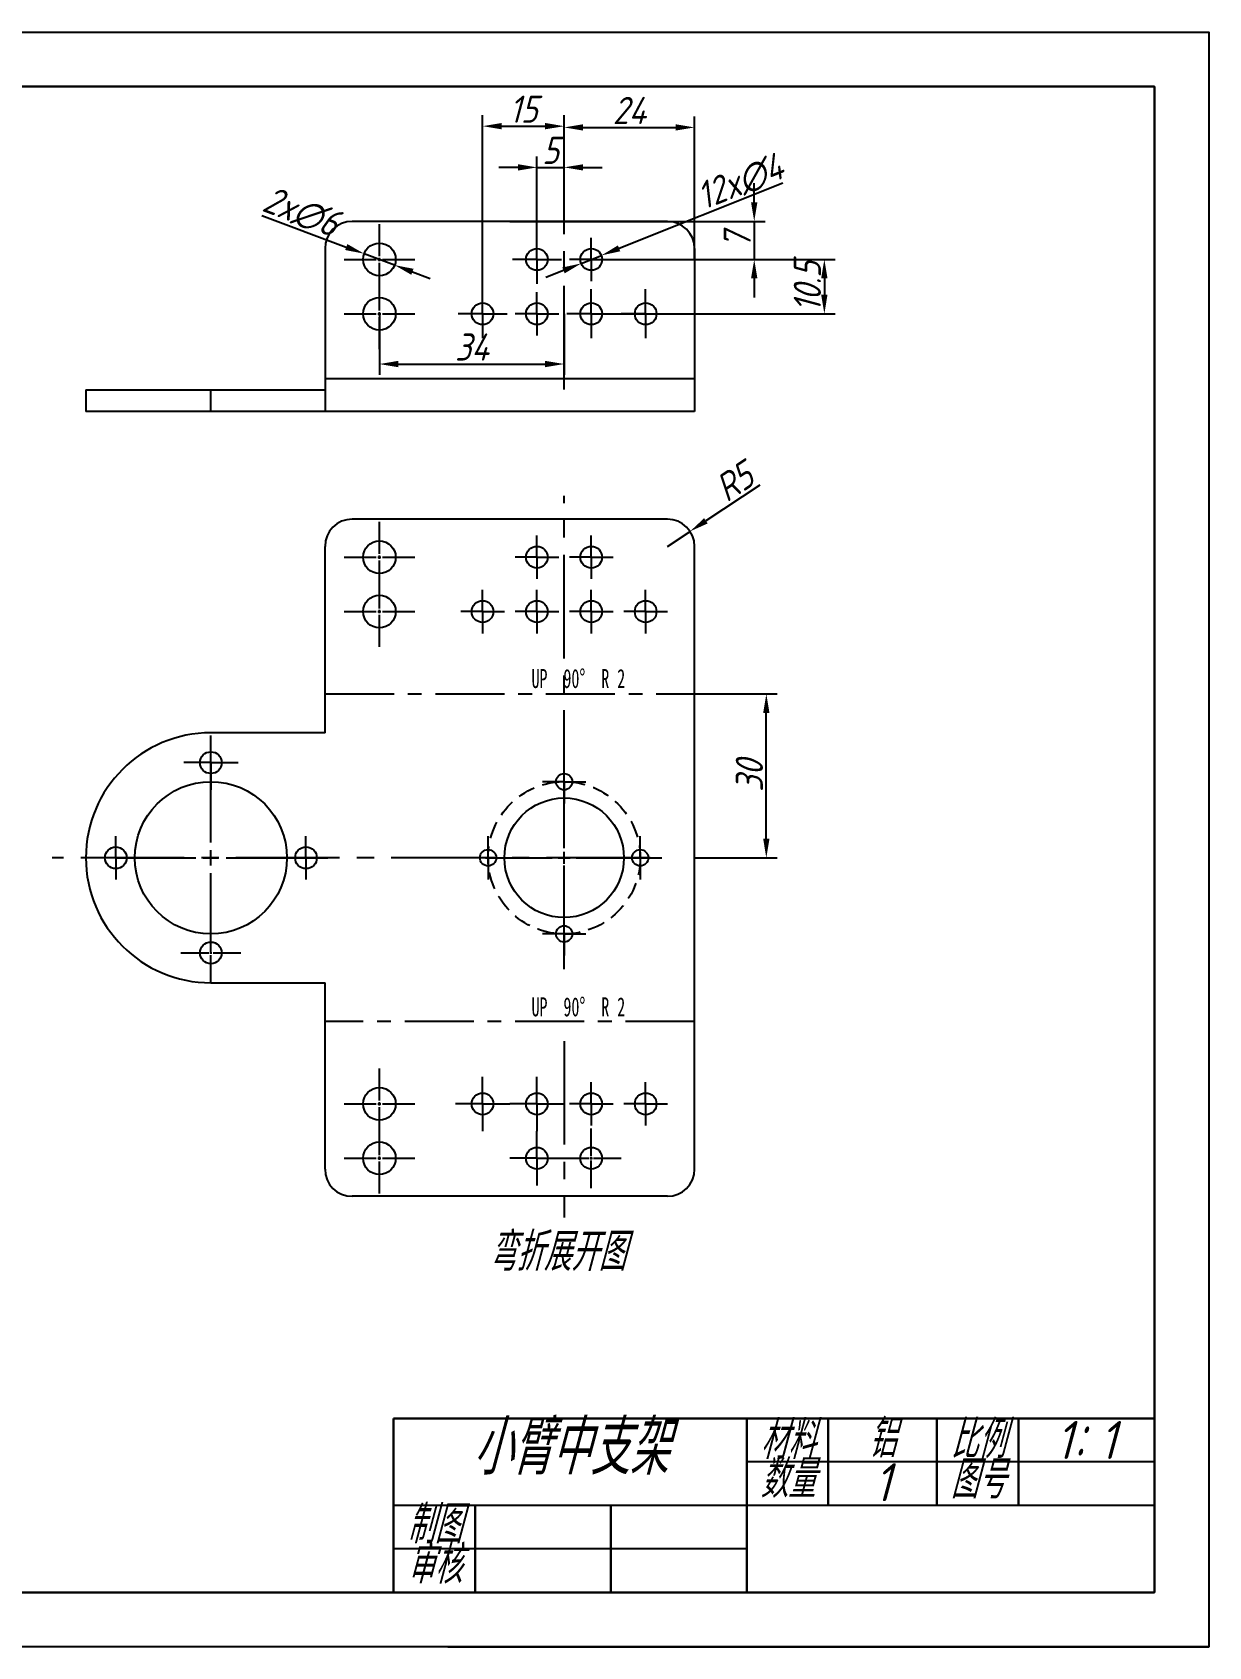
# Model space of a CAD drawing. Header units: millimetres. Extents: x 2835 to 3255, y 1592 to 1889.
# Drawn here: x 3039 to 3255.4, y 1591.6 to 1888.6 of the extents above; entities that cross this region are included whole.
import ezdxf

# ---------------------------------------------------------------- set-up
doc = ezdxf.new("R2010")
doc.units = ezdxf.units.MM
for name, pattern in [('CENTER2', [28.575, 19.05, -3.175, 3.175, -3.175]), ('CENTERX2', [20.32, 12.7, -2.54, 2.54, -2.54]), ('HIDDEN2', [4.7625, 3.175, -1.5875])]:
    doc.linetypes.add(name, pattern=pattern)
for name, color, linetype in [('10', 7, 'Continuous'), ('中心线', 1, 'CENTER2'), ('细实线', 3, 'Continuous'), ('虚线', 2, 'HIDDEN2')]:
    doc.layers.add(name, color=color, linetype=linetype)
doc.layers.add('粗实线', color=7, linetype='Continuous', lineweight=30)
doc.styles.add('SLDTEXTSTYLE6', font='TXT', dxfattribs={"width": 0.616667})
doc.styles.get("Standard").update_dxf_attribs({"font": 'gbeitc.shx', "bigfont": 'gbcbig.shx'})
doc.dimstyles.new('ISO-25', dxfattribs={"dimtxt": 5, "dimasz": 3.5, "dimexe": 2, "dimexo": 0, "dimtad": 1, "dimdec": 0, "dimtxsty": 'Standard', "dimcen": 2.5, "dimadec": 0, "dimazin": 0, "dimtfac": 1, "dimtdec": 0, "dimtmove": 0, "dimatfit": 3, "dimfxl": 1, "dimarcsym": 0})

# ---------------------------------------------------------------- blocks, each defined once
blk = doc.blocks.new('SW_CENTERMARKSYMBOL_1')
at = {"layer": '10', "color": 0}
for p, q in [((0, 2.5), (0, 4)), ((-2.5, 0), (-4, 0)), ((0, 0), (-2.5, 0)), ((0, 0), (0, 2.5)), ((0, 0), (0, -2.5)), ((0, 0), (2.5, 0)), ((2.5, 0), (4, 0)), ((0, -2.5), (0, -4))]:
    blk.add_line(p, q, dxfattribs=at)
blk = doc.blocks.new('SW_CENTERMARKSYMBOL_2')
at = {"layer": '10', "color": 0}
for p, q in [((0, 2.5), (0, 4)), ((-2.5, 0), (-4, 0)), ((0, 0), (-2.5, 0)), ((0, 0), (0, 2.5)), ((0, 0), (0, -2.5)), ((0, 0), (2.5, 0)), ((2.5, 0), (4, 0)), ((0, -2.5), (0, -4))]:
    blk.add_line(p, q, dxfattribs=at)
blk = doc.blocks.new('SW_CENTERMARKSYMBOL_3')
at = {"layer": '10', "color": 0}
for p, q in [((0, 2.5), (0, 4)), ((-2.5, 0), (-4, 0)), ((0, 0), (-2.5, 0)), ((0, 0), (0, 2.5)), ((0, 0), (0, -2.5)), ((0, 0), (2.5, 0)), ((2.5, 0), (4, 0)), ((0, -2.5), (0, -4))]:
    blk.add_line(p, q, dxfattribs=at)
blk = doc.blocks.new('SW_CENTERMARKSYMBOL_4')
at = {"layer": '10', "color": 0}
for p, q in [((0, 2.5), (0, 4)), ((-2.5, 0), (-4, 0)), ((0, 0), (-2.5, 0)), ((0, 0), (0, 2.5)), ((0, 0), (0, -2.5)), ((0, 0), (2.5, 0)), ((2.5, 0), (4, 0)), ((0, -2.5), (0, -4))]:
    blk.add_line(p, q, dxfattribs=at)
blk = doc.blocks.new('SW_CENTERMARKSYMBOL_6')
at = {"layer": '10', "color": 0}
for p, q in [((0, 2.5), (0, 4)), ((-2.5, 0), (-4, 0)), ((0, 0), (-2.5, 0)), ((0, 0), (0, 2.5)), ((0, 0), (0, -2.5)), ((0, 0), (2.5, 0)), ((2.5, 0), (4, 0)), ((0, -2.5), (0, -4))]:
    blk.add_line(p, q, dxfattribs=at)
blk = doc.blocks.new('SW_CENTERMARKSYMBOL_7')
at = {"layer": '10', "color": 0}
for p, q in [((0, 2.5), (0, 5)), ((-2.5, 0), (-5, 0)), ((0, 0), (-2.5, 0)), ((0, 0), (0, 2.5)), ((0, 0), (0, -2.5)), ((0, 0), (2.5, 0)), ((2.5, 0), (5, 0)), ((0, -2.5), (0, -5))]:
    blk.add_line(p, q, dxfattribs=at)
blk = doc.blocks.new('SW_CENTERMARKSYMBOL_8')
at = {"layer": '10', "color": 0}
for p, q in [((0, 2.5), (0, 4)), ((-2.5, 0), (-4, 0)), ((0, 0), (-2.5, 0)), ((0, 0), (0, 2.5)), ((0, 0), (0, -2.5)), ((0, 0), (2.5, 0)), ((2.5, 0), (4, 0)), ((0, -2.5), (0, -4))]:
    blk.add_line(p, q, dxfattribs=at)
blk = doc.blocks.new('SW_CENTERMARKSYMBOL_10')
at = {"layer": '10', "color": 0}
for p, q in [((0, 2.5), (0, 5)), ((-2.5, 0), (-5, 0)), ((0, 0), (-2.5, 0)), ((0, 0), (0, 2.5)), ((0, 0), (0, -2.5)), ((0, 0), (2.5, 0)), ((2.5, 0), (5, 0)), ((0, -2.5), (0, -5))]:
    blk.add_line(p, q, dxfattribs=at)
blk = doc.blocks.new('SW_CENTERMARKSYMBOL_12')
at = {"layer": '10', "color": 0}
for p, q in [((0, 2.5), (0, 5)), ((-2.5, 0), (-5, 0)), ((0, 0), (-2.5, 0)), ((0, 0), (0, 2.5)), ((0, 0), (0, -2.5)), ((0, 0), (2.5, 0)), ((2.5, 0), (5, 0)), ((0, -2.5), (0, -5))]:
    blk.add_line(p, q, dxfattribs=at)
blk = doc.blocks.new('SW_CENTERMARKSYMBOL_13')
at = {"layer": '10', "color": 0}
for p, q in [((0, 2.5), (0, 4)), ((-2.5, 0), (-4, 0)), ((0, 0), (-2.5, 0)), ((0, 0), (0, 2.5)), ((0, 0), (0, -2.5)), ((0, 0), (2.5, 0)), ((2.5, 0), (4, 0)), ((0, -2.5), (0, -4))]:
    blk.add_line(p, q, dxfattribs=at)
blk = doc.blocks.new('SW_CENTERMARKSYMBOL_14')
at = {"layer": '10', "color": 0}
for p, q in [((0, 2.5), (0, 4)), ((-2.5, 0), (-4, 0)), ((0, 0), (-2.5, 0)), ((0, 0), (0, 2.5)), ((0, 0), (0, -2.5)), ((0, 0), (2.5, 0)), ((2.5, 0), (4, 0)), ((0, -2.5), (0, -4))]:
    blk.add_line(p, q, dxfattribs=at)
blk = doc.blocks.new('SW_CENTERMARKSYMBOL_15')
at = {"layer": '10', "color": 0}
for p, q in [((0, 2.5), (0, 5)), ((-2.5, 0), (-5, 0)), ((0, 0), (-2.5, 0)), ((0, 0), (0, 2.5)), ((0, 0), (0, -2.5)), ((0, 0), (2.5, 0)), ((2.5, 0), (5, 0)), ((0, -2.5), (0, -5))]:
    blk.add_line(p, q, dxfattribs=at)
blk = doc.blocks.new('SW_CENTERMARKSYMBOL_16')
at = {"layer": '10', "color": 0}
for p, q in [((0, 2.5), (0, 4)), ((-2.5, 0), (-4, 0)), ((0, 0), (-2.5, 0)), ((0, 0), (0, 2.5)), ((0, 0), (0, -2.5)), ((0, 0), (2.5, 0)), ((2.5, 0), (4, 0)), ((0, -2.5), (0, -4))]:
    blk.add_line(p, q, dxfattribs=at)
blk = doc.blocks.new('SW_CENTERMARKSYMBOL_17')
at = {"layer": '10', "color": 0}
for p, q in [((0, 2.5), (0, 4)), ((-2.5, 0), (-4, 0)), ((0, 0), (-2.5, 0)), ((0, 0), (0, 2.5)), ((0, 0), (0, -2.5)), ((0, 0), (2.5, 0)), ((2.5, 0), (4, 0)), ((0, -2.5), (0, -4))]:
    blk.add_line(p, q, dxfattribs=at)
blk = doc.blocks.new('SW_CENTERMARKSYMBOL_18')
at = {"layer": '10', "color": 0}
for p, q in [((0, 2.5), (0, 4)), ((-2.5, 0), (-4, 0)), ((0, 0), (-2.5, 0)), ((0, 0), (0, 2.5)), ((0, 0), (0, -2.5)), ((0, 0), (2.5, 0)), ((2.5, 0), (4, 0)), ((0, -2.5), (0, -4))]:
    blk.add_line(p, q, dxfattribs=at)
blk = doc.blocks.new('SW_CENTERMARKSYMBOL_19')
at = {"layer": '10', "color": 0}
for p, q in [((0, 2.5), (0, 4)), ((-2.5, 0), (-4, 0)), ((0, 0), (-2.5, 0)), ((0, 0), (0, 2.5)), ((0, 0), (0, -2.5)), ((0, 0), (2.5, 0)), ((2.5, 0), (4, 0)), ((0, -2.5), (0, -4))]:
    blk.add_line(p, q, dxfattribs=at)
blk = doc.blocks.new('SW_CENTERMARKSYMBOL_20')
at = {"layer": '10', "color": 0}
for p, q in [((0, 2.5), (0, 4)), ((-2.5, 0), (-4, 0)), ((0, 0), (-2.5, 0)), ((0, 0), (0, 2.5)), ((0, 0), (0, -2.5)), ((0, 0), (2.5, 0)), ((2.5, 0), (4, 0)), ((0, -2.5), (0, -4))]:
    blk.add_line(p, q, dxfattribs=at)
blk = doc.blocks.new('SW_CENTERMARKSYMBOL_21')
at = {"layer": '10', "color": 0}
for p, q in [((0, 2.5), (0, 4)), ((-2.5, 0), (-4, 0)), ((0, 0), (-2.5, 0)), ((0, 0), (0, 2.5)), ((0, 0), (0, -2.5)), ((0, 0), (2.5, 0)), ((2.5, 0), (4, 0)), ((0, -2.5), (0, -4))]:
    blk.add_line(p, q, dxfattribs=at)
blk = doc.blocks.new('SW_CENTERMARKSYMBOL_22')
at = {"layer": '10', "color": 0}
for p, q in [((0, 2.5), (0, 4)), ((-2.5, 0), (-4, 0)), ((0, 0), (-2.5, 0)), ((0, 0), (0, 2.5)), ((0, 0), (0, -2.5)), ((0, 0), (2.5, 0)), ((2.5, 0), (4, 0)), ((0, -2.5), (0, -4))]:
    blk.add_line(p, q, dxfattribs=at)
blk = doc.blocks.new('SW_CENTERMARKSYMBOL_23')
at = {"layer": '10', "color": 0}
for p, q in [((0, 2.5), (0, 4)), ((-2.5, 0), (-4, 0)), ((0, 0), (-2.5, 0)), ((0, 0), (0, 2.5)), ((0, 0), (0, -2.5)), ((0, 0), (2.5, 0)), ((2.5, 0), (4, 0)), ((0, -2.5), (0, -4))]:
    blk.add_line(p, q, dxfattribs=at)
blk = doc.blocks.new('SW_CENTERMARKSYMBOL_24')
at = {"layer": '10', "color": 0}
for p, q in [((0, 2.5), (0, 4.5)), ((-2.5, 0), (-4.5, 0)), ((0, 0), (-2.5, 0)), ((0, 0), (0, 2.5)), ((0, 0), (0, -2.5)), ((0, 0), (2.5, 0)), ((2.5, 0), (4.5, 0)), ((0, -2.5), (0, -4.5))]:
    blk.add_line(p, q, dxfattribs=at)
blk = doc.blocks.new('SW_CENTERMARKSYMBOL_25')
at = {"layer": '10', "color": 0}
for p, q in [((0, 2.5), (0, 4.5)), ((-2.5, 0), (-4.5, 0)), ((0, 0), (-2.5, 0)), ((0, 0), (0, 2.5)), ((0, 0), (0, -2.5)), ((0, 0), (2.5, 0)), ((2.5, 0), (4.5, 0)), ((0, -2.5), (0, -4.5))]:
    blk.add_line(p, q, dxfattribs=at)
blk = doc.blocks.new('SW_CENTERMARKSYMBOL_26')
at = {"layer": '10', "color": 0}
for p, q in [((0, 2.5), (0, 4.5)), ((-2.5, 0), (-4.5, 0)), ((0, 0), (-2.5, 0)), ((0, 0), (0, 2.5)), ((0, 0), (0, -2.5)), ((0, 0), (2.5, 0)), ((2.5, 0), (4.5, 0)), ((0, -2.5), (0, -4.5))]:
    blk.add_line(p, q, dxfattribs=at)
blk = doc.blocks.new('SW_CENTERMARKSYMBOL_27')
at = {"layer": '10', "color": 0}
for p, q in [((0, 2.5), (0, 4.5)), ((-2.5, 0), (-4.5, 0)), ((0, 0), (-2.5, 0)), ((0, 0), (0, 2.5)), ((0, 0), (0, -2.5)), ((0, 0), (2.5, 0)), ((2.5, 0), (4.5, 0)), ((0, -2.5), (0, -4.5))]:
    blk.add_line(p, q, dxfattribs=at)
blk = doc.blocks.new('*U52')
at = {"layer": '中心线', "color": 0, "linetype": 'CENTER2', "lineweight": 25, "transparency": 16777216}
for p, q in [((0, 2.2), (0, 14.5)), ((-14.5, 0), (-2.2, 0)), ((2.2, 0), (14.5, 0)), ((0, -14.5), (0, -2.2))]:
    blk.add_line(p, q, dxfattribs=at)
at = {"layer": '中心线', "color": 0, "linetype": 'Continuous', "lineweight": 25, "transparency": 16777216}
for p, q in [((-1.1, 0), (1.1, 0)), ((0, -1.1), (0, 1.1))]:
    blk.add_line(p, q, dxfattribs=at)
blk = doc.blocks.new('*U53')
at = {"layer": '中心线', "color": 0, "linetype": 'CENTER2', "lineweight": 25, "transparency": 16777216}
for p, q in [((0, 0.4), (0, 5.5)), ((-5.5, 0), (-0.4, 0)), ((0.4, 0), (5.5, 0)), ((0, -5.5), (0, -0.4))]:
    blk.add_line(p, q, dxfattribs=at)
at = {"layer": '中心线', "color": 0, "linetype": 'Continuous', "lineweight": 25, "transparency": 16777216}
for p, q in [((-0.2, 0), (0.2, 0)), ((0, -0.2), (0, 0.2))]:
    blk.add_line(p, q, dxfattribs=at)
blk = doc.blocks.new('*U54')
at = {"layer": '中心线', "color": 0, "linetype": 'CENTER2', "lineweight": 25, "transparency": 16777216}
for p, q in [((0, 2.8), (0, 17.5)), ((-17.5, 0), (-2.8, 0)), ((2.8, 0), (17.5, 0)), ((0, -17.5), (0, -2.8))]:
    blk.add_line(p, q, dxfattribs=at)
at = {"layer": '中心线', "color": 0, "linetype": 'Continuous', "lineweight": 25, "transparency": 16777216}
for p, q in [((-1.4, 0), (1.4, 0)), ((0, -1.4), (0, 1.4))]:
    blk.add_line(p, q, dxfattribs=at)
blk = doc.blocks.new('*U55')
at = {"layer": '中心线', "color": 0, "linetype": 'CENTER2', "lineweight": 25, "transparency": 16777216}
for p, q in [((0, 0.4), (0, 5.5)), ((-5.5, 0), (-0.4, 0)), ((0.4, 0), (5.5, 0)), ((0, -5.5), (0, -0.4))]:
    blk.add_line(p, q, dxfattribs=at)
at = {"layer": '中心线', "color": 0, "linetype": 'Continuous', "lineweight": 25, "transparency": 16777216}
for p, q in [((-0.2, 0), (0.2, 0)), ((0, -0.2), (0, 0.2))]:
    blk.add_line(p, q, dxfattribs=at)
blk = doc.blocks.new('*U57')
at = {"layer": '中心线', "color": 0, "linetype": 'CENTER2', "lineweight": 25, "transparency": 16777216}
blk.add_line((70.32, 0), (-39.7, 0), dxfattribs=at)
blk = doc.blocks.new('*U58')
at = {"layer": '中心线', "color": 0, "linetype": 'CENTER2', "lineweight": 25, "transparency": 16777216}
blk.add_line((0, -40.54), (0, 46.52), dxfattribs=at)
blk = doc.blocks.new('*D59')
at = {"layer": 'Defpoints', "color": 0, "lineweight": 25, "transparency": 16777216}
for p in [(3143.7, 1847.57), (3139.98, 1846.09)]:
    blk.add_point(p, dxfattribs=at)
at = {"layer": '细实线', "color": 0, "lineweight": -2, "transparency": 16777216}
for p, q in [((3177.05, 1860.83), (3146.95, 1848.86)), ((3139.98, 1846.09), (3143.7, 1847.57)), ((3136.73, 1844.8), (3133.47, 1843.5))]:
    blk.add_line(p, q, dxfattribs=at)
at = {"layer": '细实线', "color": 0, "lineweight": 25, "transparency": 16777216}
for points in [[(3146.73, 1849.4), (3147.16, 1848.32), (3143.7, 1847.57)], [(3136.51, 1845.34), (3136.94, 1844.26), (3139.98, 1846.09)]]:
    blk.add_solid(points, dxfattribs=at)
at = {"layer": '细实线', "color": 0, "lineweight": 25, "transparency": 16777216, "insert": (3169.22, 1861.08), "char_height": 5, "attachment_point": 5, "rotation": 21.6799}
blk.add_mtext('12x∅4', dxfattribs=at)
blk = doc.blocks.new('*D60')
at = {"layer": 'Defpoints', "color": 0, "lineweight": 25, "transparency": 16777216}
for p in [(3126.84, 1853.83), (3141.84, 1846.83), (3171.82, 1846.83)]:
    blk.add_point(p, dxfattribs=at)
at = {"layer": '细实线', "color": 0, "lineweight": -2, "transparency": 16777216}
for p, q in [((3171.82, 1857.33), (3171.82, 1860.83)), ((3126.84, 1853.83), (3173.82, 1853.83)), ((3171.82, 1853.83), (3171.82, 1846.83)), ((3141.84, 1846.83), (3173.82, 1846.83)), ((3171.82, 1843.33), (3171.82, 1839.83))]:
    blk.add_line(p, q, dxfattribs=at)
at = {"layer": '细实线', "color": 0, "lineweight": 25, "transparency": 16777216}
for points in [[(3171.23, 1857.33), (3172.4, 1857.33), (3171.82, 1853.83)], [(3171.23, 1843.33), (3172.4, 1843.33), (3171.82, 1846.83)]]:
    blk.add_solid(points, dxfattribs=at)
at = {"layer": '细实线', "color": 0, "lineweight": 25, "transparency": 16777216, "insert": (3168.69, 1850.33), "char_height": 5, "attachment_point": 5, "rotation": 90}
blk.add_mtext('7', dxfattribs=at)
blk = doc.blocks.new('*D62')
at = {"layer": 'Defpoints', "color": 0, "lineweight": 25, "transparency": 16777216}
for p in [(3136.84, 1863.76), (3136.84, 1853.83), (3131.84, 1846.83)]:
    blk.add_point(p, dxfattribs=at)
at = {"layer": '细实线', "color": 0, "lineweight": -2, "transparency": 16777216}
for p, q in [((3131.84, 1846.83), (3131.84, 1865.76)), ((3136.84, 1853.83), (3136.84, 1865.76)), ((3128.34, 1863.76), (3124.84, 1863.76)), ((3131.84, 1863.76), (3136.84, 1863.76)), ((3140.34, 1863.76), (3143.84, 1863.76))]:
    blk.add_line(p, q, dxfattribs=at)
at = {"layer": '细实线', "color": 0, "lineweight": 25, "transparency": 16777216}
for points in [[(3128.34, 1864.34), (3128.34, 1863.18), (3131.84, 1863.76)], [(3140.34, 1864.34), (3140.34, 1863.18), (3136.84, 1863.76)]]:
    blk.add_solid(points, dxfattribs=at)
at = {"layer": '细实线', "color": 0, "lineweight": 25, "transparency": 16777216, "insert": (3134.34, 1866.89), "char_height": 5, "attachment_point": 5}
blk.add_mtext('5', dxfattribs=at)
blk = doc.blocks.new('*D63')
at = {"layer": 'Defpoints', "color": 0, "lineweight": 25, "transparency": 16777216}
for p in [(3136.84, 1871.34), (3136.84, 1853.83), (3121.84, 1836.83)]:
    blk.add_point(p, dxfattribs=at)
at = {"layer": '细实线', "color": 0, "lineweight": -2, "transparency": 16777216}
for p, q in [((3121.84, 1836.83), (3121.84, 1873.34)), ((3125.34, 1871.34), (3133.34, 1871.34)), ((3136.84, 1853.83), (3136.84, 1873.34))]:
    blk.add_line(p, q, dxfattribs=at)
at = {"layer": '细实线', "color": 0, "lineweight": 25, "transparency": 16777216}
for points in [[(3125.34, 1871.93), (3125.34, 1870.76), (3121.84, 1871.34)], [(3133.34, 1871.93), (3133.34, 1870.76), (3136.84, 1871.34)]]:
    blk.add_solid(points, dxfattribs=at)
at = {"layer": '细实线', "color": 0, "lineweight": 25, "transparency": 16777216, "insert": (3129.34, 1874.47), "char_height": 5, "attachment_point": 5}
blk.add_mtext('15', dxfattribs=at)
blk = doc.blocks.new('*D64')
at = {"layer": 'Defpoints', "color": 0, "lineweight": 25, "transparency": 16777216}
for p in [(3160.84, 1766.89), (3174.04, 1766.89), (3160.84, 1736.75)]:
    blk.add_point(p, dxfattribs=at)
at = {"layer": '细实线', "color": 0, "lineweight": -2, "transparency": 16777216}
for p, q in [((3160.84, 1766.89), (3176.04, 1766.89)), ((3174.04, 1740.25), (3174.04, 1763.39)), ((3160.84, 1736.75), (3176.04, 1736.75))]:
    blk.add_line(p, q, dxfattribs=at)
at = {"layer": '细实线', "color": 0, "lineweight": 25, "transparency": 16777216}
for points in [[(3173.46, 1763.39), (3174.62, 1763.39), (3174.04, 1766.89)], [(3173.46, 1740.25), (3174.62, 1740.25), (3174.04, 1736.75)]]:
    blk.add_solid(points, dxfattribs=at)
at = {"layer": '细实线', "color": 0, "lineweight": 25, "transparency": 16777216, "insert": (3170.92, 1751.82), "char_height": 5, "attachment_point": 5, "rotation": 90}
blk.add_mtext('30', dxfattribs=at)
blk = doc.blocks.new('*D67')
at = {"layer": 'Defpoints', "color": 0, "lineweight": 25, "transparency": 16777216}
for p in [(3155.84, 1794.04), (3160.01, 1796.8)]:
    blk.add_point(p, dxfattribs=at)
at = {"layer": '细实线', "color": 0, "lineweight": -2, "transparency": 16777216}
for p, q in [((3172.82, 1805.29), (3162.92, 1798.73)), ((3155.84, 1794.04), (3160.01, 1796.8))]:
    blk.add_line(p, q, dxfattribs=at)
at = {"layer": '细实线', "color": 0, "lineweight": 25, "transparency": 16777216}
blk.add_solid([(3162.6, 1799.22), (3163.25, 1798.25), (3160.01, 1796.8)], dxfattribs=at)
at = {"layer": '细实线', "color": 0, "lineweight": 25, "transparency": 16777216, "insert": (3168.14, 1805.94), "char_height": 5, "attachment_point": 5, "rotation": 33.5383}
blk.add_mtext('R5', dxfattribs=at)
blk = doc.blocks.new('*D69')
at = {"layer": 'Defpoints', "color": 0, "lineweight": 25, "transparency": 16777216}
for p in [(3141.84, 1846.83), (3141.84, 1836.83), (3184.72, 1836.83)]:
    blk.add_point(p, dxfattribs=at)
at = {"layer": '细实线', "color": 0, "lineweight": -2, "transparency": 16777216}
for p, q in [((3141.84, 1846.83), (3186.72, 1846.83)), ((3184.72, 1843.33), (3184.72, 1840.33)), ((3141.84, 1836.83), (3186.72, 1836.83))]:
    blk.add_line(p, q, dxfattribs=at)
at = {"layer": '细实线', "color": 0, "lineweight": 25, "transparency": 16777216}
for points in [[(3184.13, 1843.33), (3185.3, 1843.33), (3184.72, 1846.83)], [(3184.13, 1840.33), (3185.3, 1840.33), (3184.72, 1836.83)]]:
    blk.add_solid(points, dxfattribs=at)
at = {"layer": '细实线', "color": 0, "lineweight": 25, "transparency": 16777216, "insert": (3181.59, 1841.83), "char_height": 5, "attachment_point": 5, "rotation": 90}
blk.add_mtext('10.5', dxfattribs=at)
blk = doc.blocks.new('*U70')
at = {"layer": '中心线', "color": 0, "linetype": 'CENTER2', "lineweight": 25, "transparency": 16777216}
for p, q in [((0, 0.6), (0, 6.5)), ((-6.5, 0), (-0.6, 0)), ((0.6, 0), (6.5, 0)), ((0, -6.5), (0, -0.6))]:
    blk.add_line(p, q, dxfattribs=at)
at = {"layer": '中心线', "color": 0, "linetype": 'Continuous', "lineweight": 25, "transparency": 16777216}
for p, q in [((-0.3, 0), (0.3, 0)), ((0, -0.3), (0, 0.3))]:
    blk.add_line(p, q, dxfattribs=at)
blk = doc.blocks.new('*U71')
at = {"layer": '中心线', "color": 0, "linetype": 'CENTER2', "lineweight": 25, "transparency": 16777216}
for p, q in [((0, 0.6), (0, 6.5)), ((-6.5, 0), (-0.6, 0)), ((0.6, 0), (6.5, 0)), ((0, -6.5), (0, -0.6))]:
    blk.add_line(p, q, dxfattribs=at)
at = {"layer": '中心线', "color": 0, "linetype": 'Continuous', "lineweight": 25, "transparency": 16777216}
for p, q in [((-0.3, 0), (0.3, 0)), ((0, -0.3), (0, 0.3))]:
    blk.add_line(p, q, dxfattribs=at)
blk = doc.blocks.new('*D72')
at = {"layer": 'Defpoints', "color": 0, "lineweight": 25, "transparency": 16777216}
for p in [(3100.03, 1847.88), (3105.65, 1845.78)]:
    blk.add_point(p, dxfattribs=at)
at = {"layer": '细实线', "color": 0, "lineweight": -2, "transparency": 16777216}
for p, q in [((3081.23, 1854.92), (3096.75, 1849.11)), ((3105.65, 1845.78), (3100.03, 1847.88)), ((3108.93, 1844.55), (3112.2, 1843.32))]:
    blk.add_line(p, q, dxfattribs=at)
at = {"layer": '细实线', "color": 0, "lineweight": 25, "transparency": 16777216}
for points in [[(3096.96, 1849.65), (3096.55, 1848.56), (3100.03, 1847.88)], [(3109.13, 1845.1), (3108.72, 1844), (3105.65, 1845.78)]]:
    blk.add_solid(points, dxfattribs=at)
at = {"layer": '细实线', "color": 0, "lineweight": 25, "transparency": 16777216, "insert": (3088.42, 1855.56), "char_height": 5, "attachment_point": 5, "rotation": 339.4782}
blk.add_mtext('2x∅6', dxfattribs=at)
blk = doc.blocks.new('*D74')
at = {"layer": 'Defpoints', "color": 0, "lineweight": 25, "transparency": 16777216}
for p in [(3160.84, 1871.11), (3136.84, 1853.83), (3160.84, 1846.83)]:
    blk.add_point(p, dxfattribs=at)
at = {"layer": '细实线', "color": 0, "lineweight": -2, "transparency": 16777216}
for p, q in [((3136.84, 1853.83), (3136.84, 1873.11)), ((3140.34, 1871.11), (3157.34, 1871.11)), ((3160.84, 1846.83), (3160.84, 1873.11))]:
    blk.add_line(p, q, dxfattribs=at)
at = {"layer": '细实线', "color": 0, "lineweight": 25, "transparency": 16777216}
for points in [[(3140.34, 1871.69), (3140.34, 1870.53), (3136.84, 1871.11)], [(3157.34, 1871.69), (3157.34, 1870.53), (3160.84, 1871.11)]]:
    blk.add_solid(points, dxfattribs=at)
at = {"layer": '细实线', "color": 0, "lineweight": 25, "transparency": 16777216, "insert": (3148.84, 1874.23), "char_height": 5, "attachment_point": 5}
blk.add_mtext('24', dxfattribs=at)
blk = doc.blocks.new('*D75')
at = {"layer": 'Defpoints', "color": 0, "lineweight": 25, "transparency": 16777216}
for p in [(3102.84, 1836.83), (3136.84, 1836.83), (3136.84, 1827.58)]:
    blk.add_point(p, dxfattribs=at)
at = {"layer": '细实线', "color": 0, "lineweight": -2, "transparency": 16777216}
for p, q in [((3102.84, 1836.83), (3102.84, 1825.58)), ((3136.84, 1836.83), (3136.84, 1825.58)), ((3106.34, 1827.58), (3133.34, 1827.58))]:
    blk.add_line(p, q, dxfattribs=at)
at = {"layer": '细实线', "color": 0, "lineweight": 25, "transparency": 16777216}
for points in [[(3106.34, 1828.17), (3106.34, 1827), (3102.84, 1827.58)], [(3133.34, 1828.17), (3133.34, 1827), (3136.84, 1827.58)]]:
    blk.add_solid(points, dxfattribs=at)
at = {"layer": '细实线', "color": 0, "lineweight": 25, "transparency": 16777216, "insert": (3119.84, 1830.71), "char_height": 5, "attachment_point": 5}
blk.add_mtext('34', dxfattribs=at)
blk = doc.blocks.new('*U76')
at = {"layer": '中心线', "color": 0, "linetype": 'CENTER2', "lineweight": 25, "transparency": 16777216}
for p, q in [((0, 0.6), (0, 6.5)), ((-6.5, 0), (-0.6, 0)), ((0.6, 0), (6.5, 0)), ((0, -6.5), (0, -0.6))]:
    blk.add_line(p, q, dxfattribs=at)
at = {"layer": '中心线', "color": 0, "linetype": 'Continuous', "lineweight": 25, "transparency": 16777216}
for p, q in [((-0.3, 0), (0.3, 0)), ((0, -0.3), (0, 0.3))]:
    blk.add_line(p, q, dxfattribs=at)
blk = doc.blocks.new('*U77')
at = {"layer": '中心线', "color": 0, "linetype": 'CENTER2', "lineweight": 25, "transparency": 16777216}
for p, q in [((0, 0.6), (0, 6.5)), ((-6.5, 0), (-0.6, 0)), ((0.6, 0), (6.5, 0)), ((0, -6.5), (0, -0.6))]:
    blk.add_line(p, q, dxfattribs=at)
at = {"layer": '中心线', "color": 0, "linetype": 'Continuous', "lineweight": 25, "transparency": 16777216}
for p, q in [((-0.3, 0), (0.3, 0)), ((0, -0.3), (0, 0.3))]:
    blk.add_line(p, q, dxfattribs=at)
blk = doc.blocks.new('*U78')
at = {"layer": '中心线', "color": 0, "linetype": 'CENTER2', "lineweight": 25, "transparency": 16777216}
for p, q in [((0, 0.6), (0, 6.5)), ((-6.5, 0), (-0.6, 0)), ((0.6, 0), (6.5, 0)), ((0, -6.5), (0, -0.6))]:
    blk.add_line(p, q, dxfattribs=at)
at = {"layer": '中心线', "color": 0, "linetype": 'Continuous', "lineweight": 25, "transparency": 16777216}
for p, q in [((-0.3, 0), (0.3, 0)), ((0, -0.3), (0, 0.3))]:
    blk.add_line(p, q, dxfattribs=at)
blk = doc.blocks.new('*U79')
at = {"layer": '中心线', "color": 0, "linetype": 'CENTER2', "lineweight": 25, "transparency": 16777216}
for p, q in [((0, 0.6), (0, 6.5)), ((-6.5, 0), (-0.6, 0)), ((0.6, 0), (6.5, 0)), ((0, -6.5), (0, -0.6))]:
    blk.add_line(p, q, dxfattribs=at)
at = {"layer": '中心线', "color": 0, "linetype": 'Continuous', "lineweight": 25, "transparency": 16777216}
for p, q in [((-0.3, 0), (0.3, 0)), ((0, -0.3), (0, 0.3))]:
    blk.add_line(p, q, dxfattribs=at)

msp = doc.modelspace()

# ---------------------------------------------------------------- linework, layer by layer
at = {"color": 7, "linetype": 'Continuous', "lineweight": 25}
for p, q in [((3155.84, 1853.83), (3097.84, 1853.83)), ((3092.84, 1848.83), (3092.84, 1824.83)), ((3160.84, 1848.83), (3160.84, 1824.83)), ((3160.84, 1824.83), (3092.84, 1824.83)), ((3092.84, 1824.83), (3092.84, 1818.83)), ((3160.84, 1824.83), (3160.84, 1818.83)), ((3048.84, 1822.83), (3048.84, 1818.83)), ((3048.84, 1822.83), (3071.84, 1822.83)), ((3071.84, 1818.83), (3071.84, 1822.83)), ((3071.84, 1822.83), (3092.84, 1822.83)), ((3071.84, 1818.83), (3048.84, 1818.83)), ((3112.84, 1818.83), (3071.84, 1818.83)), ((3160.84, 1818.83), (3112.84, 1818.83)), ((3155.84, 1799.04), (3097.84, 1799.04)), ((3092.84, 1759.75), (3092.84, 1794.04)), ((3160.84, 1679.47), (3160.84, 1794.04)), ((3092.84, 1759.75), (3071.84, 1759.75)), ((3071.84, 1713.75), (3092.84, 1713.75)), ((3092.84, 1679.47), (3092.84, 1713.75)), ((3155.84, 1674.47), (3097.84, 1674.47))]:
    msp.add_line(p, q, dxfattribs=at)
at = {"color": 7, "linetype": 'CENTERX2'}
for p, q in [((3092.84, 1766.89), (3160.84, 1766.89)), ((3160.84, 1706.61), (3092.84, 1706.61))]:
    msp.add_line(p, q, dxfattribs=at)
at = {"color": 7, "linetype": 'Continuous', "lineweight": 25}
for centre, radius in [((3131.84, 1846.83), 2), ((3141.84, 1846.83), 2), ((3121.84, 1836.83), 2), ((3131.84, 1836.83), 2), ((3141.84, 1836.83), 2), ((3151.84, 1836.83), 2), ((3131.84, 1792.04), 2), ((3141.84, 1792.04), 2), ((3121.84, 1782.04), 2), ((3131.84, 1782.04), 2), ((3141.84, 1782.04), 2), ((3151.84, 1782.04), 2), ((3071.84, 1754.25), 2), ((3071.84, 1736.75), 14), ((3136.84, 1750.75), 1.5), ((3136.84, 1736.75), 11), ((3054.34, 1736.75), 2), ((3089.34, 1736.75), 2), ((3122.84, 1736.75), 1.5), ((3150.84, 1736.75), 1.5), ((3136.84, 1722.75), 1.5), ((3071.84, 1719.25), 2), ((3121.84, 1691.47), 2), ((3131.84, 1691.47), 2), ((3141.84, 1691.47), 2), ((3151.84, 1691.47), 2), ((3131.84, 1681.47), 2), ((3141.84, 1681.47), 2)]:
    msp.add_circle(centre, radius, dxfattribs=at)
for centre, radius, start, end in [((3097.84, 1848.83), 5, 90, 180), ((3155.84, 1848.83), 5, 0, 90), ((3097.84, 1794.04), 5, 90, 180), ((3155.84, 1794.04), 5, 0, 90), ((3071.84, 1736.75), 23, 90, 270), ((3097.84, 1679.47), 5, 180, 270), ((3155.84, 1679.47), 5, 270, 0)]:
    msp.add_arc(centre, radius, start, end, dxfattribs=at)
at = {"layer": '中心线', "lineweight": 25}
for p, q in [((3136.84, 1822.92), (3136.84, 1857.69)), ((3136.84, 1703.03), (3136.84, 1670.56))]:
    msp.add_line(p, q, dxfattribs=at)
at = {"layer": '粗实线'}
for p, q in [((3245.44, 1633.61), (3105.44, 1633.61)), ((3105.44, 1633.61), (3105.44, 1601.61)), ((3170.44, 1633.61), (3170.44, 1601.61)), ((3185.44, 1633.61), (3185.44, 1617.61)), ((3205.44, 1633.61), (3205.44, 1617.61)), ((3220.44, 1633.61), (3220.44, 1617.61)), ((3120.44, 1617.61), (3120.44, 1601.61)), ((3145.44, 1617.61), (3145.44, 1601.61)), ((3105.44, 1601.61), (3245.44, 1601.61))]:
    msp.add_line(p, q, dxfattribs=at)
msp.add_lwpolyline([(2845.44, 1878.61), (3245.44, 1878.61), (3245.44, 1601.61), (2845.44, 1601.61)], close=True, dxfattribs=at)
at = {"layer": '粗实线', "lineweight": 25}
for centre in [(3102.84, 1846.83), (3102.84, 1836.83), (3102.84, 1792.04), (3102.84, 1782.04), (3102.84, 1691.47), (3102.84, 1681.47)]:
    msp.add_circle(centre, 3, dxfattribs=at)
at = {"layer": '细实线'}
for p, q in [((3245.44, 1625.61), (3170.44, 1625.61)), ((3255.44, 1623.61), (3255.44, 1591.61)), ((3245.44, 1617.61), (3105.44, 1617.61)), ((3170.44, 1609.61), (3105.44, 1609.61)), ((3115.44, 1591.61), (3255.44, 1591.61))]:
    msp.add_line(p, q, dxfattribs=at)
msp.add_lwpolyline([(2835.44, 1888.61), (3255.44, 1888.61), (3255.44, 1591.61), (2835.44, 1591.61)], close=True, dxfattribs=at)
at = {"layer": '虚线', "lineweight": 25}
msp.add_circle((3136.84, 1736.75), 14, dxfattribs=at)

# ---------------------------------------------------------------- block references
at = {"layer": '中心线', "linetype": 'CENTER2', "lineweight": 25}
for name, p in [('*U70', (3102.84, 1846.83)), ('*U71', (3102.84, 1836.83)), ('*U58', (3136.84, 1756.82)), ('*U76', (3102.84, 1792.04)), ('*U77', (3102.84, 1782.04)), ('*U54', (3071.84, 1736.75)), ('*U52', (3136.84, 1736.75)), ('*U57', (3082.34, 1736.75)), ('*U53', (3071.84, 1719.25)), ('*U78', (3102.84, 1691.47)), ('*U79', (3102.84, 1681.47)), ('*U55', (3141.84, 1681.47))]:
    msp.add_blockref(name, p, dxfattribs=at)
at = {"layer": '中心线'}
for name, p in [('SW_CENTERMARKSYMBOL_27', (3131.84, 1846.83)), ('SW_CENTERMARKSYMBOL_23', (3141.84, 1846.83)), ('SW_CENTERMARKSYMBOL_24', (3121.84, 1836.83)), ('SW_CENTERMARKSYMBOL_22', (3131.84, 1836.83)), ('SW_CENTERMARKSYMBOL_25', (3141.84, 1836.83)), ('SW_CENTERMARKSYMBOL_26', (3151.84, 1836.83)), ('SW_CENTERMARKSYMBOL_21', (3131.84, 1792.04)), ('SW_CENTERMARKSYMBOL_17', (3141.84, 1792.04)), ('SW_CENTERMARKSYMBOL_18', (3121.84, 1782.04)), ('SW_CENTERMARKSYMBOL_16', (3131.84, 1782.04)), ('SW_CENTERMARKSYMBOL_19', (3141.84, 1782.04)), ('SW_CENTERMARKSYMBOL_20', (3151.84, 1782.04)), ('SW_CENTERMARKSYMBOL_7', (3071.84, 1754.25)), ('SW_CENTERMARKSYMBOL_3', (3136.84, 1750.75)), ('SW_CENTERMARKSYMBOL_6', (3054.34, 1736.75)), ('SW_CENTERMARKSYMBOL_8', (3089.34, 1736.75)), ('SW_CENTERMARKSYMBOL_4', (3122.84, 1736.75)), ('SW_CENTERMARKSYMBOL_2', (3150.84, 1736.75)), ('SW_CENTERMARKSYMBOL_1', (3136.84, 1722.75)), ('SW_CENTERMARKSYMBOL_12', (3121.84, 1691.47)), ('SW_CENTERMARKSYMBOL_10', (3131.84, 1691.47)), ('SW_CENTERMARKSYMBOL_13', (3141.84, 1691.47)), ('SW_CENTERMARKSYMBOL_14', (3151.84, 1691.47)), ('SW_CENTERMARKSYMBOL_15', (3131.84, 1681.47))]:
    msp.add_blockref(name, p, dxfattribs=at)

# ---------------------------------------------------------------- texts
at = {"color": 7, "linetype": 'Continuous', "lineweight": 0, "char_height": 3.5, "attachment_point": 2, "style": 'SLDTEXTSTYLE6'}
for insert in [(3139.46, 1771.48), (3139.46, 1711.08)]:
    msp.add_mtext('UP  90°  R 2', dxfattribs=dict(at, insert=insert))
at = {"layer": '细实线', "lineweight": 25}
for s, width, insert, char_height, attachment_point in [('\\pxqc;弯折展开图', 68.2113, (3101.42, 1667.77), 7, 1), ('小臂中支架', 65, (3137.94, 1628.28), 10, 5)]:
    msp.add_mtext_dynamic_manual_height_columns(s, width=width, gutter_width=17.5, heights=[0], dxfattribs=dict(at, insert=insert, char_height=char_height, attachment_point=attachment_point))
at = {"layer": '细实线', "char_height": 7, "attachment_point": 1}
for s, heights, insert in [('\\pxqc;材料', [0], (3170.44, 1633.15)), ('\\pxqc;铝', [0], (3187.8, 1633.43)), ('\\pxqc;比例', [0], (3205.44, 1633.27)), ('\\pxqc;1：1', [0], (3225.35, 1633.14)), ('\\pxqc;数量', [0], (3170.44, 1626)), ('\\pxqc;1', [0], (3187.91, 1625.37)), ('\\pxqc;图号', [0], (3205.44, 1625.89)), ('\\pxqc;制图', [8], (3105.44, 1617.61)), ('\\pxqc;审核', [8.61], (3105.44, 1610.23))]:
    msp.add_mtext_dynamic_manual_height_columns(s, width=15, gutter_width=17.5, heights=heights, dxfattribs=dict(at, insert=insert))

# ---------------------------------------------------------------- dimensions: what is measured, and where the dimension line sits
at = {"layer": '细实线', "lineweight": 25}
for base, p1, p2, picture, middle in [((3136.84, 1871.34), (3121.84, 1836.83), (3136.84, 1853.83), '*D63', (3129.34, 1874.47)), ((3160.84, 1871.11), (3136.84, 1853.83), (3160.84, 1846.83), '*D74', (3148.84, 1874.23)), ((3136.84, 1863.76), (3131.84, 1846.83), (3136.84, 1853.83), '*D62', (3134.34, 1866.89)), ((3136.84, 1827.58), (3102.84, 1836.83), (3136.84, 1836.83), '*D75', (3119.84, 1830.71))]:
    dim = msp.add_linear_dim(base=base, p1=p1, p2=p2, dimstyle='ISO-25', dxfattribs=at)
    dim.commit()
    dim.dimension.update_dxf_attribs({"geometry": picture, "text_midpoint": middle})
for p1, p2, text, picture, middle in [((3139.98, 1846.09), (3143.7, 1847.57), '12x<>', '*D59', (3170.37, 1858.17)), ((3105.65, 1845.78), (3100.03, 1847.88), '2x<>', '*D72', (3087.33, 1852.64))]:
    dim = msp.add_diameter_dim_2p(p1=p1, p2=p2, text=text, dimstyle='ISO-25', dxfattribs=at)
    dim.commit()
    dim.dimension.update_dxf_attribs({"geometry": picture, "text_midpoint": middle, "dimtype": 163})
dim = msp.add_linear_dim(base=(3171.82, 1846.83), p1=(3126.84, 1853.83), p2=(3141.84, 1846.83), angle=90, dimstyle='ISO-25', dxfattribs=at)
dim.commit()
dim.dimension.update_dxf_attribs({"geometry": '*D60', "text_midpoint": (3171.82, 1850.33), "dimtype": 160})
dim = msp.add_linear_dim(base=(3184.72, 1836.83), p1=(3141.84, 1846.83), p2=(3141.84, 1836.83), angle=90, text='<>.5', dimstyle='ISO-25', dxfattribs=at)
dim.commit()
dim.dimension.update_dxf_attribs({"geometry": '*D69', "text_midpoint": (3181.59, 1841.83)})
dim = msp.add_radius_dim(center=(3155.84, 1794.04), mpoint=(3160.01, 1796.8), dimstyle='ISO-25', dxfattribs=at)
dim.commit()
dim.dimension.update_dxf_attribs({"geometry": '*D67', "text_midpoint": (3169.87, 1803.34), "dimtype": 164})
dim = msp.add_linear_dim(base=(3174.04, 1766.89), p1=(3160.84, 1736.75), p2=(3160.84, 1766.89), angle=90, dimstyle='ISO-25', dxfattribs=at)
dim.commit()
dim.dimension.update_dxf_attribs({"geometry": '*D64', "text_midpoint": (3170.92, 1751.82)})

doc.saveas('drawing.dxf')
